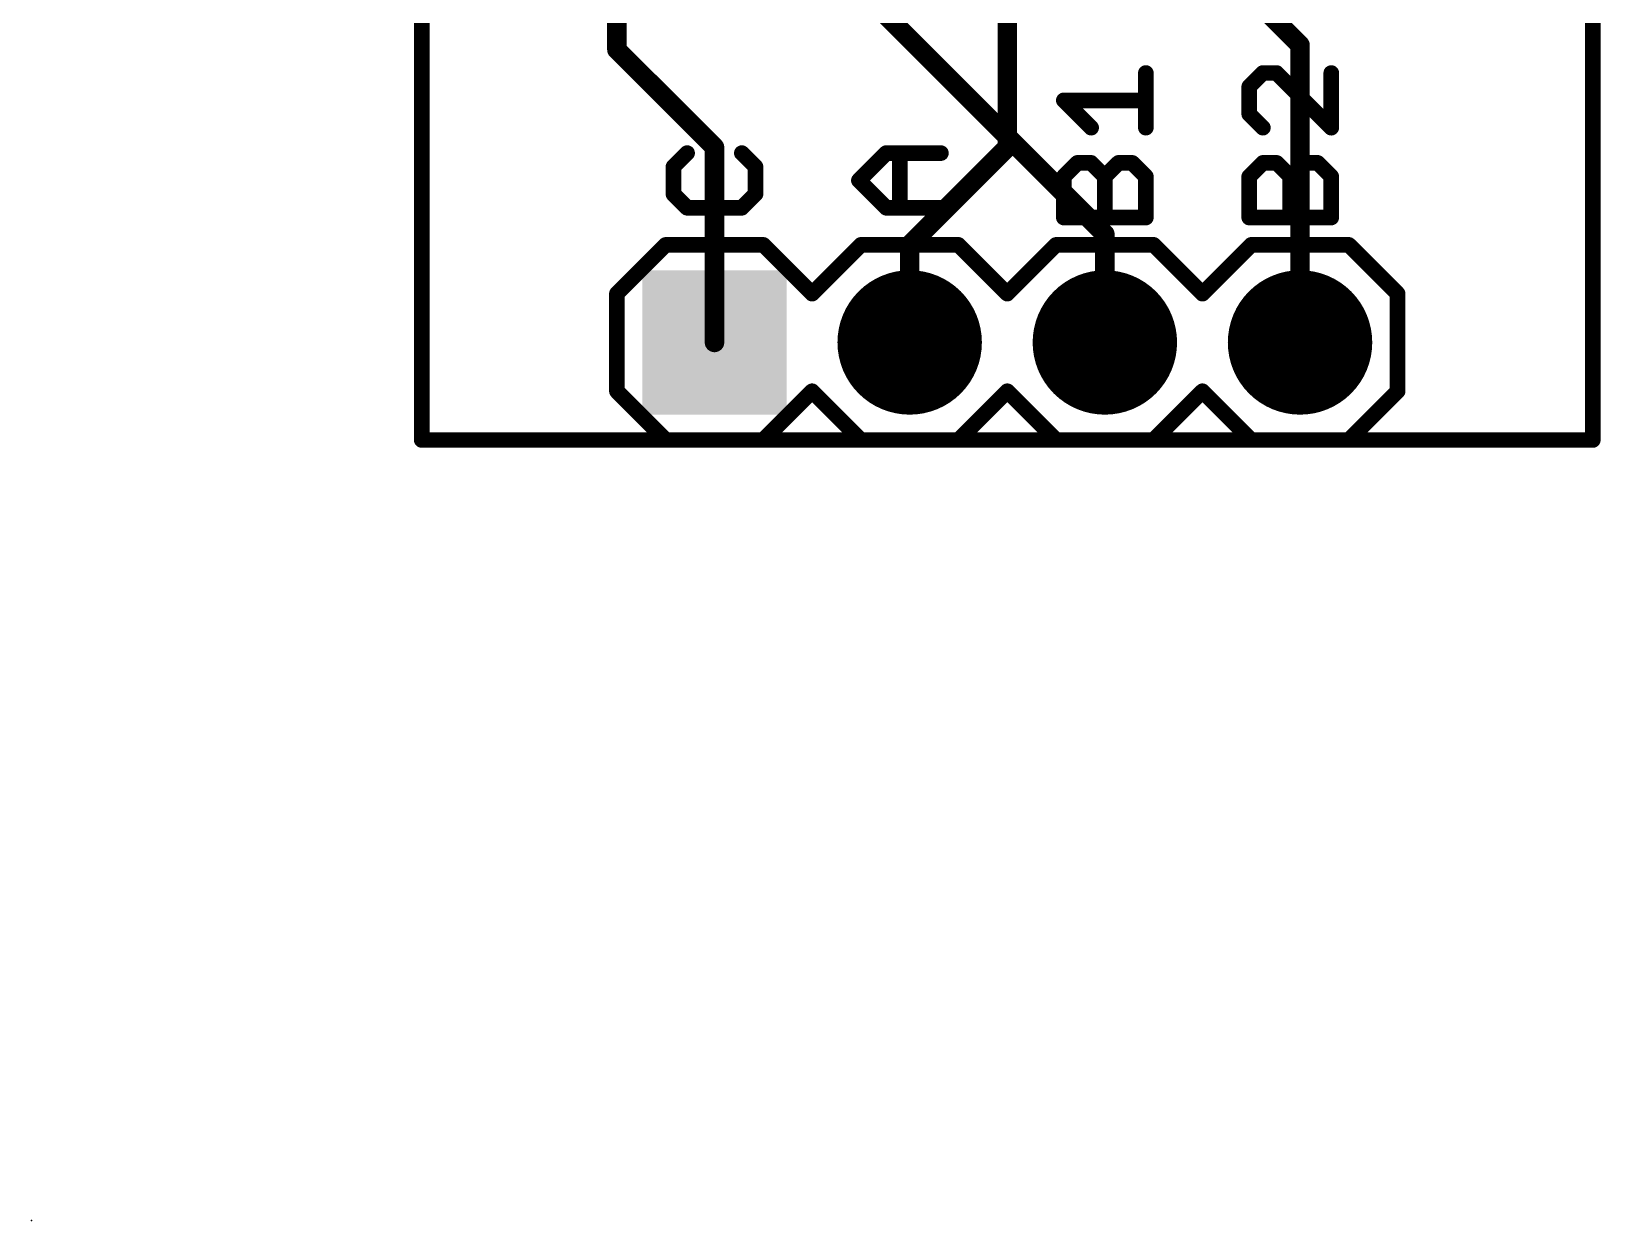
# Model space of a CAD drawing. Extents: x -5.1 to 15.3, y -10.2 to 20.4.
# Drawn here: x -5.08 to 15.34, y -10.16 to 5.32 of the extents above; entities that cross this region are included whole.
import ezdxf

# ---------------------------------------------------------------- set-up
doc = ezdxf.new("R2010")
doc.units = 0
for name, color, linetype in [('1', 12, 'CONTINUOUS'), ('16', 132, 'CONTINUOUS'), ('17', 110, 'CONTINUOUS'), ('20', 53, 'CONTINUOUS'), ('21', 41, 'CONTINUOUS'), ('23', 53, 'CONTINUOUS'), ('51', 53, 'CONTINUOUS')]:
    doc.layers.add(name, color=color, linetype=linetype)

# ---------------------------------------------------------------- blocks, each defined once
blk = doc.blocks.new('RECT')
blk.add_solid([(-0.5, -0.5), (0.5, -0.5), (-0.5, 0.5), (0.5, 0.5)])
blk = doc.blocks.new('SQUAREP')
blk.add_solid([(-0.5, -0.5), (0.5, -0.5), (-0.5, 0.5), (0.5, 0.5)])
blk = doc.blocks.new('ROUNDP')
at = {"const_width": 0.5}
blk.add_lwpolyline([(0, -0.25, 1), (0, 0.25, 1), (0, -0.25)], format="xyb", dxfattribs=at)

msp = doc.modelspace()

# ---------------------------------------------------------------- linework, layer by layer
at = {"layer": '1', "const_width": 0.254}
for points in [[(8.89, 2.68), (5.12, 6.45)], [(11.43, 5.14), (10.12, 6.45)], [(11.43, 1.27), (11.43, 5.14)], [(8.89, 1.27), (8.89, 2.68)]]:
    msp.add_lwpolyline(points, dxfattribs=at)
at = {"layer": '1', "const_width": 0.127}
for points in [[(11.4935, 5.14, 1), (11.3665, 5.14)], [(11.3851, 5.0951, 1), (11.4749, 5.1849)], [(8.9535, 2.68, 1), (8.8265, 2.68)], [(8.8451, 2.6351, 1), (8.9349, 2.7249)], [(8.8265, 1.27, 1), (8.9535, 1.27)], [(11.3665, 1.27, 1), (11.4935, 1.27)]]:
    msp.add_lwpolyline(points, format="xyb", dxfattribs=at)
at = {"layer": '16', "const_width": 0.254}
for points in [[(2.54, 5.08), (2.54, 11.43)], [(7.62, 3.81), (7.62, 6.35)], [(3.81, 3.81), (2.54, 5.08)], [(3.81, 1.27), (3.81, 3.81)], [(6.35, 2.54), (7.62, 3.81)], [(6.35, 1.27), (6.35, 2.54)]]:
    msp.add_lwpolyline(points, dxfattribs=at)
at = {"layer": '16', "const_width": 0.127}
for points in [[(2.5849, 5.1249, 1), (2.4951, 5.0351)], [(2.4765, 5.08, 1), (2.6035, 5.08)], [(3.8735, 3.81, 1), (3.7465, 3.81)], [(3.7651, 3.7651, 1), (3.8549, 3.8549)], [(7.6649, 3.7651, 1), (7.5751, 3.8549)], [(7.5565, 3.81, 1), (7.6835, 3.81)], [(6.4135, 2.54, 1), (6.2865, 2.54)], [(6.3051, 2.5849, 1), (6.3949, 2.4951)], [(3.7465, 1.27, 1), (3.8735, 1.27)], [(6.2865, 1.27, 1), (6.4135, 1.27)]]:
    msp.add_lwpolyline(points, format="xyb", dxfattribs=at)
at = {"layer": '20', "const_width": 0.2032}
for points in [[(0, 20.32), (0, 0)], [(15.24, 0), (15.24, 20.32)], [(0, 0), (15.24, 0)]]:
    msp.add_lwpolyline(points, dxfattribs=at)
at = {"layer": '20', "const_width": 0.1016}
for points in [[(0, 0.0508, 1), (0, -0.0508)], [(-0.0508, 0, 1), (0.0508, 0)], [(15.1892, 0, 1), (15.2908, 0)], [(15.24, -0.0508, 1), (15.24, 0.0508)]]:
    msp.add_lwpolyline(points, format="xyb", dxfattribs=at)
at = {"layer": '21', "const_width": 0.2032}
for points in [[(9.4234, 4.065), (9.4234, 4.7768)], [(10.9466, 4.7768), (10.7687, 4.5989)], [(10.7687, 4.5989), (10.7687, 4.2429)], [(11.1246, 4.7768), (10.9466, 4.7768)], [(11.8364, 4.065), (11.1246, 4.7768)], [(11.8364, 4.7768), (11.8364, 4.065)], [(8.7116, 4.065), (8.3557, 4.4209)], [(8.3557, 4.4209), (9.4234, 4.4209)], [(10.7687, 4.2429), (10.9466, 4.065)], [(3.4536, 3.7344), (3.2757, 3.5565)], [(4.3434, 3.5565), (4.1654, 3.7344)], [(5.6887, 3.3785), (6.0446, 3.7344)], [(6.0446, 3.7344), (6.7564, 3.7344)], [(6.2225, 3.0226), (6.2225, 3.7344)], [(8.3557, 3.4295), (8.5336, 3.6074)], [(8.5336, 3.6074), (8.7116, 3.6074)], [(8.7116, 3.6074), (8.8895, 3.4295)], [(8.8895, 3.4295), (9.0675, 3.6074)], [(9.0675, 3.6074), (9.2454, 3.6074)], [(9.2454, 3.6074), (9.4234, 3.4295)], [(10.7687, 3.4295), (10.9466, 3.6074)], [(10.9466, 3.6074), (11.1246, 3.6074)], [(11.1246, 3.6074), (11.3025, 3.4295)], [(11.3025, 3.4295), (11.4805, 3.6074)], [(11.4805, 3.6074), (11.6585, 3.6074)], [(11.6585, 3.6074), (11.8364, 3.4295)], [(3.2757, 3.5565), (3.2757, 3.2006)], [(4.3434, 3.2006), (4.3434, 3.5565)], [(6.0446, 3.0226), (5.6887, 3.3785)], [(8.3557, 2.8956), (8.3557, 3.4295)], [(8.8895, 2.8956), (8.8895, 3.4295)], [(9.4234, 3.4295), (9.4234, 2.8956)], [(10.7687, 2.8956), (10.7687, 3.4295)], [(11.3025, 2.8956), (11.3025, 3.4295)], [(11.8364, 3.4295), (11.8364, 2.8956)], [(3.2757, 3.2006), (3.4536, 3.0226)], [(4.1654, 3.0226), (4.3434, 3.2006)], [(3.4536, 3.0226), (4.1654, 3.0226)], [(6.7564, 3.0226), (6.0446, 3.0226)], [(9.4234, 2.8956), (8.3557, 2.8956)], [(11.8364, 2.8956), (10.7687, 2.8956)], [(3.175, 2.54), (2.54, 1.905)], [(3.175, 2.54), (4.445, 2.54)], [(4.445, 2.54), (5.08, 1.905)], [(5.08, 1.905), (5.715, 2.54)], [(5.715, 2.54), (6.985, 2.54)], [(6.985, 2.54), (7.62, 1.905)], [(7.62, 1.905), (8.255, 2.54)], [(8.255, 2.54), (9.525, 2.54)], [(9.525, 2.54), (10.16, 1.905)], [(10.795, 2.54), (10.16, 1.905)], [(10.795, 2.54), (12.065, 2.54)], [(12.065, 2.54), (12.7, 1.905)], [(2.54, 1.905), (2.54, 0.635)], [(12.7, 1.905), (12.7, 0.635)], [(2.54, 0.635), (3.175, 0)], [(5.08, 0.635), (4.445, 0)], [(5.715, 0), (5.08, 0.635)], [(7.62, 0.635), (6.985, 0)], [(8.255, 0), (7.62, 0.635)], [(10.16, 0.635), (9.525, 0)], [(10.16, 0.635), (10.795, 0)], [(12.7, 0.635), (12.065, 0)], [(4.445, 0), (3.175, 0)], [(6.985, 0), (5.715, 0)], [(9.525, 0), (8.255, 0)], [(12.065, 0), (10.795, 0)]]:
    msp.add_lwpolyline(points, dxfattribs=at)
at = {"layer": '21', "const_width": 0.1016}
for points in [[(9.4742, 4.7768, 1), (9.3726, 4.7768)], [(10.8195, 4.5989, 1), (10.7179, 4.5989)], [(10.9466, 4.8276, 1), (10.9466, 4.726)], [(10.9826, 4.7409, 1), (10.9107, 4.8127)], [(11.1605, 4.8127, 1), (11.0887, 4.7409)], [(11.1246, 4.726, 1), (11.1246, 4.8276)], [(11.8872, 4.7768, 1), (11.7856, 4.7768)], [(8.3916, 4.4568, 1), (8.3198, 4.385)], [(8.3557, 4.4717, 1), (8.3557, 4.3701)], [(9.4234, 4.3701, 1), (9.4234, 4.4717)], [(10.7328, 4.6348, 1), (10.8046, 4.5629)], [(10.8046, 4.2789, 1), (10.7328, 4.207)], [(10.7179, 4.2429, 1), (10.8195, 4.2429)], [(8.6757, 4.0291, 1), (8.7475, 4.1009)], [(9.3726, 4.065, 1), (9.4742, 4.065)], [(10.9107, 4.0291, 1), (10.9826, 4.1009)], [(11.7856, 4.065, 1), (11.8872, 4.065)], [(11.8005, 4.0291, 1), (11.8723, 4.1009)], [(3.4896, 3.6985, 1), (3.4177, 3.7703)], [(4.2014, 3.7703, 1), (4.1295, 3.6985)], [(6.0446, 3.7852, 1), (6.0446, 3.6836)], [(6.0805, 3.6985, 1), (6.0087, 3.7703)], [(6.2733, 3.7344, 1), (6.1717, 3.7344)], [(6.7564, 3.6836, 1), (6.7564, 3.7852)], [(8.5336, 3.6582, 1), (8.5336, 3.5566)], [(8.5696, 3.5715, 1), (8.4977, 3.6433)], [(8.7475, 3.6433, 1), (8.6757, 3.5715)], [(8.7116, 3.5566, 1), (8.7116, 3.6582)], [(9.0675, 3.6582, 1), (9.0675, 3.5566)], [(9.1034, 3.5715, 1), (9.0316, 3.6433)], [(9.2814, 3.6433, 1), (9.2095, 3.5715)], [(9.2454, 3.5566, 1), (9.2454, 3.6582)], [(10.9466, 3.6582, 1), (10.9466, 3.5566)], [(10.9826, 3.5715, 1), (10.9107, 3.6433)], [(11.1605, 3.6433, 1), (11.0887, 3.5715)], [(11.1246, 3.5566, 1), (11.1246, 3.6582)], [(11.4805, 3.6582, 1), (11.4805, 3.5566)], [(11.5164, 3.5715, 1), (11.4446, 3.6433)], [(11.6944, 3.6433, 1), (11.6225, 3.5715)], [(11.6585, 3.5566, 1), (11.6585, 3.6582)], [(3.3265, 3.5565, 1), (3.2249, 3.5565)], [(3.2398, 3.5924, 1), (3.3116, 3.5205)], [(4.3942, 3.5565, 1), (4.2926, 3.5565)], [(4.3075, 3.5205, 1), (4.3793, 3.5924)], [(5.7246, 3.4144, 1), (5.6528, 3.3426)], [(8.4065, 3.4295, 1), (8.3049, 3.4295)], [(8.3198, 3.4654, 1), (8.3916, 3.3935)], [(8.9403, 3.4295, 1), (8.8387, 3.4295)], [(8.8536, 3.4654, 1), (8.9255, 3.3935)], [(8.8536, 3.3935, 1), (8.9255, 3.4654)], [(9.4742, 3.4295, 1), (9.3726, 3.4295)], [(9.3875, 3.3935, 1), (9.4593, 3.4654)], [(10.8195, 3.4295, 1), (10.7179, 3.4295)], [(10.7328, 3.4654, 1), (10.8046, 3.3935)], [(11.3533, 3.4295, 1), (11.2517, 3.4295)], [(11.2666, 3.4654, 1), (11.3385, 3.3935)], [(11.2666, 3.3935, 1), (11.3385, 3.4654)], [(11.8872, 3.4295, 1), (11.7856, 3.4295)], [(11.8005, 3.3935, 1), (11.8723, 3.4654)], [(3.3116, 3.2365, 1), (3.2398, 3.1646)], [(4.3793, 3.1646, 1), (4.3075, 3.2365)], [(5.6528, 3.4144, 1), (5.7246, 3.3426)], [(3.2249, 3.2006, 1), (3.3265, 3.2006)], [(3.4536, 3.0734, 1), (3.4536, 2.9718)], [(3.4177, 2.9867, 1), (3.4896, 3.0585)], [(4.1295, 3.0585, 1), (4.2014, 2.9867)], [(4.1654, 2.9718, 1), (4.1654, 3.0734)], [(4.2926, 3.2006, 1), (4.3942, 3.2006)], [(6.0446, 3.0734, 1), (6.0446, 2.9718)], [(6.0087, 2.9867, 1), (6.0805, 3.0585)], [(6.1717, 3.0226, 1), (6.2733, 3.0226)], [(6.7564, 2.9718, 1), (6.7564, 3.0734)], [(8.3557, 2.9464, 1), (8.3557, 2.8448)], [(8.3049, 2.8956, 1), (8.4065, 2.8956)], [(8.8387, 2.8956, 1), (8.9403, 2.8956)], [(9.3726, 2.8956, 1), (9.4742, 2.8956)], [(9.4234, 2.8448, 1), (9.4234, 2.9464)], [(10.7687, 2.9464, 1), (10.7687, 2.8448)], [(10.7179, 2.8956, 1), (10.8195, 2.8956)], [(11.2517, 2.8956, 1), (11.3533, 2.8956)], [(11.7856, 2.8956, 1), (11.8872, 2.8956)], [(11.8364, 2.8448, 1), (11.8364, 2.9464)], [(3.175, 2.5908, 1), (3.175, 2.4892)], [(3.2109, 2.5041, 1), (3.1391, 2.5759)], [(4.4809, 2.5759, 1), (4.4091, 2.5041)], [(4.445, 2.4892, 1), (4.445, 2.5908)], [(5.715, 2.5908, 1), (5.715, 2.4892)], [(5.7509, 2.5041, 1), (5.6791, 2.5759)], [(7.0209, 2.5759, 1), (6.9491, 2.5041)], [(6.985, 2.4892, 1), (6.985, 2.5908)], [(8.255, 2.5908, 1), (8.255, 2.4892)], [(8.2909, 2.5041, 1), (8.2191, 2.5759)], [(9.5609, 2.5759, 1), (9.4891, 2.5041)], [(9.525, 2.4892, 1), (9.525, 2.5908)], [(10.795, 2.5908, 1), (10.795, 2.4892)], [(10.8309, 2.5041, 1), (10.7591, 2.5759)], [(12.1009, 2.5759, 1), (12.0291, 2.5041)], [(12.065, 2.4892, 1), (12.065, 2.5908)], [(2.5908, 1.905, 1), (2.4892, 1.905)], [(2.5041, 1.9409, 1), (2.5759, 1.8691)], [(5.0441, 1.9409, 1), (5.1159, 1.8691)], [(5.0441, 1.8691, 1), (5.1159, 1.9409)], [(7.5841, 1.9409, 1), (7.6559, 1.8691)], [(7.5841, 1.8691, 1), (7.6559, 1.9409)], [(10.1241, 1.9409, 1), (10.1959, 1.8691)], [(10.1241, 1.8691, 1), (10.1959, 1.9409)], [(12.7508, 1.905, 1), (12.6492, 1.905)], [(12.6641, 1.8691, 1), (12.7359, 1.9409)], [(2.5759, 0.6709, 1), (2.5041, 0.5991)], [(2.4892, 0.635, 1), (2.5908, 0.635)], [(5.1159, 0.6709, 1), (5.0441, 0.5991)], [(5.1159, 0.5991, 1), (5.0441, 0.6709)], [(7.6559, 0.6709, 1), (7.5841, 0.5991)], [(7.6559, 0.5991, 1), (7.5841, 0.6709)], [(10.1959, 0.6709, 1), (10.1241, 0.5991)], [(10.1959, 0.5991, 1), (10.1241, 0.6709)], [(12.6492, 0.635, 1), (12.7508, 0.635)], [(12.7359, 0.5991, 1), (12.6641, 0.6709)], [(3.175, 0.0508, 1), (3.175, -0.0508)], [(3.1391, -0.0359, 1), (3.2109, 0.0359)], [(4.4091, 0.0359, 1), (4.4809, -0.0359)], [(4.445, -0.0508, 1), (4.445, 0.0508)], [(5.715, 0.0508, 1), (5.715, -0.0508)], [(5.6791, -0.0359, 1), (5.7509, 0.0359)], [(6.9491, 0.0359, 1), (7.0209, -0.0359)], [(6.985, -0.0508, 1), (6.985, 0.0508)], [(8.255, 0.0508, 1), (8.255, -0.0508)], [(8.2191, -0.0359, 1), (8.2909, 0.0359)], [(9.4891, 0.0359, 1), (9.5609, -0.0359)], [(9.525, -0.0508, 1), (9.525, 0.0508)], [(10.795, 0.0508, 1), (10.795, -0.0508)], [(10.7591, -0.0359, 1), (10.8309, 0.0359)], [(12.0291, 0.0359, 1), (12.1009, -0.0359)], [(12.065, -0.0508, 1), (12.065, 0.0508)]]:
    msp.add_lwpolyline(points, format="xyb", dxfattribs=at)
at = {"layer": '23'}
for p in [(3.81, 1.27), (-5.08, -10.16)]:
    msp.add_point(p, dxfattribs=at)

# ---------------------------------------------------------------- block references
at = {"layer": '17', "xscale": 1.8796, "yscale": 1.8796, "rotation": 90}
for name, p in [('SQUAREP', (3.81, 1.27)), ('SQUAREP', (3.81, 1.27)), ('ROUNDP', (6.35, 1.27)), ('ROUNDP', (6.35, 1.27)), ('ROUNDP', (8.89, 1.27)), ('ROUNDP', (8.89, 1.27)), ('ROUNDP', (11.43, 1.27)), ('ROUNDP', (11.43, 1.27))]:
    msp.add_blockref(name, p, dxfattribs=at)
at = {"layer": '51', "xscale": 0.508, "yscale": 0.508}
for p in [(3.81, 1.27), (6.35, 1.27), (8.89, 1.27), (11.43, 1.27)]:
    msp.add_blockref('RECT', p, dxfattribs=at)

doc.saveas('drawing.dxf')
